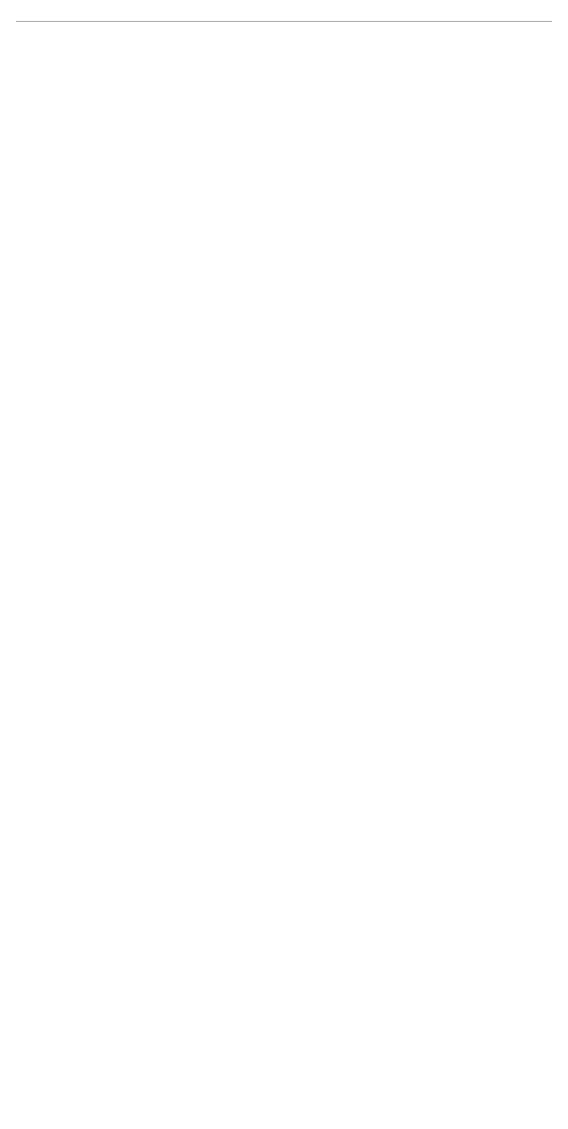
# Model space of a CAD drawing. Header units: millimetres. Extents: x 2163745 to 2518004, y -1043843 to -896215.
# Drawn here: x 2361553 to 2378746, y -1010146 to -974565 of the extents above; entities that cross this region are included whole.
import ezdxf

# ---------------------------------------------------------------- set-up
doc = ezdxf.new("R2010")
doc.units = ezdxf.units.MM
doc.header["$LTSCALE"] = 250
doc.header["$MEASUREMENT"] = 0
doc.layers.get('0').update_dxf_attribs({"lineweight": 20})
doc.layers.get('DEFPOINTS').update_dxf_attribs({"color": 185, "lineweight": 20})
for name, color, linetype in [('BORDER', 3, 'Continuous'), ('CDC.03.BORDER', 3, 'Continuous'), ('CDC.05.STEEL', 4, 'Continuous'), ('CDC.06.TEXT', 2, 'Continuous'), ('CDC.10.HATCH', 9, 'Continuous'), ('CDC.11.NOTE', 8, 'Continuous')]:
    doc.layers.add(name, color=color, linetype=linetype)
doc.layers.add('CDC.02.DIM', color=1, linetype='Continuous', lineweight=18)
doc.styles.add('ARIAL', font='arial.ttf', dxfattribs={"width": 0.85})
doc.styles.add('VnAvantH', font='', dxfattribs={"width": 0.8})
doc.styles.add('vnsimplex', font='vnsimplex.shx', dxfattribs={"width": 0.65})
doc.styles.get('VnAvantH').set_extended_font_data('.VnAvantH')
doc.dimstyles.new('DIM1-25', dxfattribs={"dimscale": 1.2, "dimtxt": 250, "dimasz": 125, "dimexe": 125, "dimexo": 0.06, "dimgap": 100, "dimtad": 1, "dimdec": 0, "dimzin": 0, "dimdsep": 46, "dimtxsty": 'vnsimplex', "dimblk": 'ARCHTICK', "dimcen": 100, "dimdle": 125, "dimclrd": 256, "dimclre": 1, "dimclrt": 2, "dimadec": 0, "dimazin": 0, "dimtfac": 1, "dimtdec": 0, "dimtix": 1, "dimtmove": 2, "dimatfit": 0, "dimfxl": 1, "dimtolj": 1, "dimtzin": 0, "dimarcsym": 0})

# ---------------------------------------------------------------- blocks, each defined once
blk = doc.blocks.new('_ARCHTICK')
at = {"color": 0, "linetype": 'ByBlock', "ltscale": 4, "const_width": 0.15}
blk.add_lwpolyline([(-0.5, -0.5), (0.5, 0.5)], dxfattribs=at)
blk = doc.blocks.new('*D180')
at = {"layer": 'CDC.02.DIM', "color": 1, "lineweight": -2, "transparency": 16777216}
for p, q in [((2364174, -978885), (2364174, -979652)), ((2365774, -978885), (2365774, -979652))]:
    blk.add_line(p, q, dxfattribs=at)
at = {"layer": 'CDC.02.DIM', "lineweight": -2, "transparency": 16777216}
blk.add_line((2364024, -979502), (2365924, -979502), dxfattribs=at)
at = {"layer": 'DEFPOINTS', "color": 0, "transparency": 16777216}
for p in [(2364174, -978885), (2365774, -978885), (2365774, -979502)]:
    blk.add_point(p, dxfattribs=at)
at = {"layer": 'CDC.02.DIM', "lineweight": -2, "transparency": 16777216, "xscale": 149.9999999999999, "yscale": 149.9999999999999, "zscale": 149.9999999999999, "rotation": 180}
blk.add_blockref('_ARCHTICK', (2364174, -979502), dxfattribs=at)
at = {"layer": 'CDC.02.DIM', "lineweight": -2, "transparency": 16777216, "xscale": 149.9999999999999, "yscale": 149.9999999999999, "zscale": 149.9999999999999}
blk.add_blockref('_ARCHTICK', (2365774, -979502), dxfattribs=at)
at = {"layer": 'CDC.02.DIM', "color": 2, "transparency": 16777216, "insert": (2364974, -979232), "char_height": 300, "attachment_point": 5, "style": 'ARIAL'}
blk.add_mtext('\\A1;D', dxfattribs=at)
blk = doc.blocks.new('*D181')
at = {"layer": 'CDC.02.DIM', "color": 1, "lineweight": -2, "transparency": 16777216}
for p, q in [((2369787, -978885), (2369787, -979652)), ((2371387, -978885), (2371387, -979652))]:
    blk.add_line(p, q, dxfattribs=at)
at = {"layer": 'CDC.02.DIM', "lineweight": -2, "transparency": 16777216}
blk.add_line((2369637, -979502), (2371537, -979502), dxfattribs=at)
at = {"layer": 'DEFPOINTS', "color": 0, "transparency": 16777216}
for p in [(2369787, -978885), (2371387, -978885), (2371387, -979502)]:
    blk.add_point(p, dxfattribs=at)
at = {"layer": 'CDC.02.DIM', "lineweight": -2, "transparency": 16777216, "xscale": 149.9999999999999, "yscale": 149.9999999999999, "zscale": 149.9999999999999, "rotation": 180}
blk.add_blockref('_ARCHTICK', (2369787, -979502), dxfattribs=at)
at = {"layer": 'CDC.02.DIM', "lineweight": -2, "transparency": 16777216, "xscale": 149.9999999999999, "yscale": 149.9999999999999, "zscale": 149.9999999999999}
blk.add_blockref('_ARCHTICK', (2371387, -979502), dxfattribs=at)
at = {"layer": 'CDC.02.DIM', "color": 2, "transparency": 16777216, "insert": (2370587, -979232), "char_height": 300, "attachment_point": 5, "style": 'ARIAL'}
blk.add_mtext('\\A1;D', dxfattribs=at)
blk = doc.blocks.new('*D182')
at = {"layer": 'CDC.02.DIM', "color": 1, "lineweight": -2, "transparency": 16777216}
for p, q in [((2365774, -978885), (2365774, -979652)), ((2369787, -978885), (2369787, -979652))]:
    blk.add_line(p, q, dxfattribs=at)
at = {"layer": 'CDC.02.DIM', "lineweight": -2, "transparency": 16777216}
blk.add_line((2365624, -979502), (2369937, -979502), dxfattribs=at)
at = {"layer": 'DEFPOINTS', "color": 0, "transparency": 16777216}
for p in [(2365774, -978885), (2369787, -978885), (2369787, -979502)]:
    blk.add_point(p, dxfattribs=at)
at = {"layer": 'CDC.02.DIM', "lineweight": -2, "transparency": 16777216, "xscale": 149.9999999999999, "yscale": 149.9999999999999, "zscale": 149.9999999999999, "rotation": 180}
blk.add_blockref('_ARCHTICK', (2365774, -979502), dxfattribs=at)
at = {"layer": 'CDC.02.DIM', "lineweight": -2, "transparency": 16777216, "xscale": 149.9999999999999, "yscale": 149.9999999999999, "zscale": 149.9999999999999}
blk.add_blockref('_ARCHTICK', (2369787, -979502), dxfattribs=at)
at = {"layer": 'CDC.02.DIM', "color": 2, "transparency": 16777216, "insert": (2367781, -979229), "char_height": 300, "attachment_point": 5, "style": 'ARIAL'}
blk.add_mtext('\\A1;Lo-2D', dxfattribs=at)
blk = doc.blocks.new('*D183')
at = {"layer": 'CDC.02.DIM', "color": 1, "lineweight": -2, "transparency": 16777216}
for p, q in [((2364174, -978885), (2364174, -980411)), ((2371387, -978885), (2371387, -980411))]:
    blk.add_line(p, q, dxfattribs=at)
at = {"layer": 'CDC.02.DIM', "lineweight": -2, "transparency": 16777216}
blk.add_line((2364024, -980261), (2371537, -980261), dxfattribs=at)
at = {"layer": 'DEFPOINTS', "color": 0, "transparency": 16777216}
for p in [(2364174, -978885), (2371387, -978885), (2371387, -980261)]:
    blk.add_point(p, dxfattribs=at)
at = {"layer": 'CDC.02.DIM', "lineweight": -2, "transparency": 16777216, "xscale": 149.9999999999999, "yscale": 149.9999999999999, "zscale": 149.9999999999999, "rotation": 180}
blk.add_blockref('_ARCHTICK', (2364174, -980261), dxfattribs=at)
at = {"layer": 'CDC.02.DIM', "lineweight": -2, "transparency": 16777216, "xscale": 149.9999999999999, "yscale": 149.9999999999999, "zscale": 149.9999999999999}
blk.add_blockref('_ARCHTICK', (2371387, -980261), dxfattribs=at)
at = {"layer": 'CDC.02.DIM', "color": 2, "transparency": 16777216, "insert": (2367781, -979989), "char_height": 300, "attachment_point": 5, "style": 'ARIAL'}
blk.add_mtext('\\A1;Lo', dxfattribs=at)
blk = doc.blocks.new('*D184')
at = {"layer": 'CDC.02.DIM', "color": 1, "lineweight": -2, "transparency": 16777216}
for p, q in [((2363663, -976999), (2362873, -976999)), ((2363663, -978350), (2362873, -978350))]:
    blk.add_line(p, q, dxfattribs=at)
at = {"layer": 'CDC.02.DIM', "lineweight": -2, "transparency": 16777216}
blk.add_line((2363023, -976849), (2363023, -978500), dxfattribs=at)
at = {"layer": 'DEFPOINTS', "color": 0, "transparency": 16777216}
for p in [(2363663, -976999), (2363023, -978350), (2363663, -978350)]:
    blk.add_point(p, dxfattribs=at)
at = {"layer": 'CDC.02.DIM', "lineweight": -2, "transparency": 16777216, "xscale": 149.9999999999999, "yscale": 149.9999999999999, "zscale": 149.9999999999999}
for p, rotation in [((2363023, -976999), 90), ((2363023, -978350), 270)]:
    blk.add_blockref('_ARCHTICK', p, dxfattribs=dict(at, rotation=rotation))
at = {"layer": 'CDC.02.DIM', "color": 2, "transparency": 16777216, "insert": (2362748, -977674), "char_height": 300, "attachment_point": 5, "rotation": 90, "style": 'ARIAL'}
blk.add_mtext('\\A1;D/3', dxfattribs=at)
blk = doc.blocks.new('*D188')
at = {"layer": 'CDC.02.DIM', "lineweight": -2, "transparency": 16777216}
blk.add_line((2363865, -984746), (2363865, -982356), dxfattribs=at)
at = {"layer": 'CDC.02.DIM', "color": 1, "lineweight": -2, "transparency": 16777216}
for p, q in [((2365079, -982506), (2363715, -982506)), ((2365079, -984596), (2363715, -984596))]:
    blk.add_line(p, q, dxfattribs=at)
at = {"layer": 'DEFPOINTS', "color": 0, "transparency": 16777216}
for p in [(2363865, -982506), (2365079, -982506), (2365079, -984596)]:
    blk.add_point(p, dxfattribs=at)
at = {"layer": 'CDC.02.DIM', "lineweight": -2, "transparency": 16777216, "xscale": 149.9999999999999, "yscale": 149.9999999999999, "zscale": 149.9999999999999}
for p, rotation in [((2363865, -982506), 90), ((2363865, -984596), 270)]:
    blk.add_blockref('_ARCHTICK', p, dxfattribs=dict(at, rotation=rotation))
at = {"layer": 'CDC.02.DIM', "color": 2, "transparency": 16777216, "insert": (2363557, -983551), "char_height": 300, "attachment_point": 5, "rotation": 90, "style": 'ARIAL'}
blk.add_mtext('\\A1;H DẦM', dxfattribs=at)
blk = doc.blocks.new('*D189')
at = {"layer": 'CDC.02.DIM', "color": 1, "lineweight": -2, "transparency": 16777216}
for p, q in [((2365079, -983334), (2364426, -983334)), ((2365079, -983769), (2364426, -983769))]:
    blk.add_line(p, q, dxfattribs=at)
at = {"layer": 'CDC.02.DIM', "lineweight": -2, "transparency": 16777216}
for p, q in [((2364576, -983334), (2364576, -983184)), ((2364576, -983334), (2364576, -983769)), ((2364576, -983769), (2364576, -983919))]:
    blk.add_line(p, q, dxfattribs=at)
at = {"layer": 'DEFPOINTS', "color": 0, "transparency": 16777216}
for p in [(2365079, -983334), (2364576, -983769), (2365079, -983769)]:
    blk.add_point(p, dxfattribs=at)
at = {"layer": 'CDC.02.DIM', "lineweight": -2, "transparency": 16777216, "xscale": 149.9999999999999, "yscale": 149.9999999999999, "zscale": 149.9999999999999}
for p, rotation in [((2364576, -983334), 270), ((2364576, -983769), 90)]:
    blk.add_blockref('_ARCHTICK', p, dxfattribs=dict(at, rotation=rotation))
at = {"layer": 'CDC.02.DIM', "color": 2, "transparency": 16777216, "insert": (2364306, -983551), "char_height": 300, "attachment_point": 5, "rotation": 90, "style": 'ARIAL'}
blk.add_mtext('\\A1;R', dxfattribs=at)
blk = doc.blocks.new('*D190')
at = {"layer": 'CDC.02.DIM', "lineweight": -2, "transparency": 16777216}
for p, q in [((2364576, -982506), (2364576, -982356)), ((2364576, -983334), (2364576, -982506)), ((2364576, -983334), (2364576, -983484))]:
    blk.add_line(p, q, dxfattribs=at)
at = {"layer": 'CDC.02.DIM', "color": 1, "lineweight": -2, "transparency": 16777216}
for p, q in [((2365079, -982506), (2364426, -982506)), ((2365079, -983334), (2364426, -983334))]:
    blk.add_line(p, q, dxfattribs=at)
at = {"layer": 'DEFPOINTS', "color": 0, "transparency": 16777216}
for p in [(2364576, -982506), (2365079, -982506), (2365079, -983334)]:
    blk.add_point(p, dxfattribs=at)
at = {"layer": 'CDC.02.DIM', "lineweight": -2, "transparency": 16777216, "xscale": 149.9999999999999, "yscale": 149.9999999999999, "zscale": 149.9999999999999}
for p, rotation in [((2364576, -982506), 270), ((2364576, -983334), 90)]:
    blk.add_blockref('_ARCHTICK', p, dxfattribs=dict(at, rotation=rotation))
at = {"layer": 'CDC.02.DIM', "color": 2, "transparency": 16777216, "insert": (2364303, -981863), "char_height": 300, "attachment_point": 5, "rotation": 90, "style": 'ARIAL'}
blk.add_mtext('\\A1;{\\fSymbol|b0|i0|c2|p18;³}200', dxfattribs=at)
blk = doc.blocks.new('*D191')
at = {"layer": 'CDC.02.DIM', "lineweight": -2, "transparency": 16777216}
for p, q in [((2363023, -976699), (2363023, -976549)), ((2363023, -976999), (2363023, -976699)), ((2363023, -976999), (2363023, -977149))]:
    blk.add_line(p, q, dxfattribs=at)
at = {"layer": 'CDC.02.DIM', "color": 1, "lineweight": -2, "transparency": 16777216}
for p, q in [((2363663, -976699), (2362873, -976699)), ((2363663, -976999), (2362873, -976999))]:
    blk.add_line(p, q, dxfattribs=at)
at = {"layer": 'DEFPOINTS', "color": 0, "transparency": 16777216}
for p in [(2363023, -976699), (2363663, -976699), (2363663, -976999)]:
    blk.add_point(p, dxfattribs=at)
at = {"layer": 'CDC.02.DIM', "lineweight": -2, "transparency": 16777216, "xscale": 149.9999999999999, "yscale": 149.9999999999999, "zscale": 149.9999999999999}
for p, rotation in [((2363023, -976699), 270), ((2363023, -976999), 90)]:
    blk.add_blockref('_ARCHTICK', p, dxfattribs=dict(at, rotation=rotation))
at = {"layer": 'CDC.02.DIM', "color": 2, "transparency": 16777216, "insert": (2362750, -975964), "char_height": 300, "attachment_point": 5, "rotation": 90, "style": 'ARIAL'}
blk.add_mtext('\\A1;{\\fSymbol|b0|i0|c2|p18;³}200', dxfattribs=at)
blk = doc.blocks.new('*D192')
at = {"layer": 'CDC.02.DIM', "color": 1, "lineweight": -2, "transparency": 16777216}
for p, q in [((2365079, -983769), (2364426, -983769)), ((2365079, -984596), (2364426, -984596))]:
    blk.add_line(p, q, dxfattribs=at)
at = {"layer": 'CDC.02.DIM', "lineweight": -2, "transparency": 16777216}
for p, q in [((2364576, -983769), (2364576, -983619)), ((2364576, -983769), (2364576, -984596)), ((2364576, -984596), (2364576, -984746))]:
    blk.add_line(p, q, dxfattribs=at)
at = {"layer": 'DEFPOINTS', "color": 0, "transparency": 16777216}
for p in [(2365079, -983769), (2364576, -984596), (2365079, -984596)]:
    blk.add_point(p, dxfattribs=at)
at = {"layer": 'CDC.02.DIM', "lineweight": -2, "transparency": 16777216, "xscale": 149.9999999999999, "yscale": 149.9999999999999, "zscale": 149.9999999999999}
for p, rotation in [((2364576, -983769), 270), ((2364576, -984596), 90)]:
    blk.add_blockref('_ARCHTICK', p, dxfattribs=dict(at, rotation=rotation))
at = {"layer": 'CDC.02.DIM', "color": 2, "transparency": 16777216, "insert": (2364303, -985191), "char_height": 300, "attachment_point": 5, "rotation": 90, "style": 'ARIAL'}
blk.add_mtext('\\A1;{\\fSymbol|b0|i0|c2|p18;³}200', dxfattribs=at)
blk = doc.blocks.new('*D193')
at = {"layer": 'CDC.02.DIM', "color": 1, "lineweight": -2, "transparency": 16777216}
for p, q in [((2363663, -978350), (2362873, -978350)), ((2363663, -978650), (2362873, -978650))]:
    blk.add_line(p, q, dxfattribs=at)
at = {"layer": 'CDC.02.DIM', "lineweight": -2, "transparency": 16777216}
for p, q in [((2363023, -978350), (2363023, -978200)), ((2363023, -978350), (2363023, -978650)), ((2363023, -978650), (2363023, -978800))]:
    blk.add_line(p, q, dxfattribs=at)
at = {"layer": 'DEFPOINTS', "color": 0, "transparency": 16777216}
for p in [(2363663, -978350), (2363023, -978650), (2363663, -978650)]:
    blk.add_point(p, dxfattribs=at)
at = {"layer": 'CDC.02.DIM', "lineweight": -2, "transparency": 16777216, "xscale": 149.9999999999999, "yscale": 149.9999999999999, "zscale": 149.9999999999999}
for p, rotation in [((2363023, -978350), 270), ((2363023, -978650), 90)]:
    blk.add_blockref('_ARCHTICK', p, dxfattribs=dict(at, rotation=rotation))
at = {"layer": 'CDC.02.DIM', "color": 2, "transparency": 16777216, "insert": (2362750, -979209), "char_height": 300, "attachment_point": 5, "rotation": 90, "style": 'ARIAL'}
blk.add_mtext('\\A1;{\\fSymbol|b0|i0|c2|p18;³}200', dxfattribs=at)

msp = doc.modelspace()

# ---------------------------------------------------------------- hatches: boundary and pattern name
at = {"layer": 'CDC.10.HATCH'}
h = msp.add_hatch(dxfattribs=at)
h.set_pattern_fill('BT-01', color=256, scale=50, style=0, pattern_type=2)
h.set_pattern_definition([(50, (-56792260.67, 1451937.92), (358.6300913, -31.3760675), [37.5, -412.5]), (355, (-56792260.67, 1451937.92), (-69.3756668, 376.0960669), [30, -330]), (100.4514, (-56792230.78, 1451935.3), (289.2546909, 344.719771), [31.870095, -350.571056]), (46.1842, (-56792260.67, 1452037.9), (533.6205243, -82.759507), [56.25, -618.75]), (96.6356, (-56792216.2, 1452031), (467.331353, 487.0589355), [47.805144, -525.8565]), (351.1842, (-56792260.67, 1452037.9), (467.3309726, 487.0593005), [45, -495]), (21, (-56792210.67, 1452012.92), (298.453526, -201.3094453), [37.5, -412.5]), (326, (-56792210.67, 1452012.92), (121.657666, 362.5750225), [30, -330]), (71.4514, (-56792185.8, 1451996.14), (420.1113143, 161.2652484), [31.870095, -350.571056]), (37.5, (-56792260.67, 1451937.92), (6.07992766, 166.44692692), [0, -326, 0, -335, 0, -331.25]), (7.5, (-56792260.67, 1451937.92), (131.5347687, 197.20585594), [0, -191, 0, -318.5, 0, -126.25]), (327.5, (-56792372.17, 1451937.92), (266.9112181, -11.27743587), [0, -125, 0, -390, 0, -517.5]), (317.5, (-56792422.17, 1451937.92), (291.5930847, 50.0524912), [0, -162.5, 0, -259, 0, -367.5]), (45, (-56792260.67, 1451937.92), (-150.260191, 150.260191), []), (45, (-56792260.67, 1451999.17), (-150.260191, 150.260191), [])])
h.paths.add_polyline_path([(2371387.3, -976699), (2364173.9, -976699.1), (2364173.9, -978649.8), (2371387.3, -978649.7)])
h.paths.add_polyline_path([(2365773.9, -978349.8), (2369787.3, -978349.8)], flags=16)
h.paths.add_polyline_path([(2367480.9, -977873.2), (2368006.6, -977873.2), (2368006.6, -977348.2), (2367480.9, -977348.2)], flags=16)
h.paths.add_polyline_path([(2370338.3, -977873.2), (2370785.3, -977873.2), (2370785.3, -977348.2), (2370338.3, -977348.2)], flags=16)
h.paths.add_polyline_path([(2364762.5, -977873.2), (2365209.5, -977873.2), (2365209.5, -977348.2), (2364762.5, -977348.2)], flags=16)

# ---------------------------------------------------------------- linework, layer by layer
at = {"layer": 'BORDER', "color": 6, "ltscale": 2}
msp.add_lwpolyline([(2175289.6, -974565.3), (2518003.6, -974565.3), (2518003.6, -1043842.6), (2175289.6, -1043842.6)], close=True, dxfattribs=at)
at = {"layer": 'CDC.03.BORDER'}
for p, q in [((2367016, -982506.3), (2365913.9, -982506.3)), ((2371717.6, -982506.3), (2367016, -982506.3)), ((2367016, -984596.2), (2365913.9, -984596.2)), ((2371717.6, -984596.2), (2367016, -984596.2))]:
    msp.add_line(p, q, dxfattribs=at)
for points in [[(2364173.9, -976699.1), (2371387.3, -976699), (2371387.3, -978649.7), (2364173.9, -978649.8)], [(2365773.9, -976999.1), (2369787.3, -976999.1), (2369787.3, -978349.8), (2365773.9, -978349.8)]]:
    msp.add_lwpolyline(points, close=True, dxfattribs=at)
for points in [[(2365913.9, -984728.8), (2365913.9, -983605.9), (2365691.4, -983605.9), (2366136.4, -983383.3), (2365913.9, -983383.3), (2365913.9, -982343.3)], [(2371717.6, -984892.9), (2371717.6, -983570.6), (2371495.1, -983570.6), (2371940.1, -983348.1), (2371717.6, -983348.1), (2371717.6, -982343.3)]]:
    msp.add_lwpolyline(points, dxfattribs=at)
msp.add_circle((2368020, -983551.3), 217.3, dxfattribs=at)
at = {"layer": 'CDC.05.STEEL'}
for p, q in [((2367660, -984506.2), (2367660, -982596.3)), ((2368380, -984506.2), (2368380, -982596.3)), ((2369370, -983191.3), (2366670, -983191.3)), ((2369370, -983911.3), (2366670, -983911.3))]:
    msp.add_line(p, q, dxfattribs=at)
at = {"layer": 'CDC.05.STEEL', "ltscale": 10}
msp.add_line((2371717.6, -984506.2), (2365913.9, -984506.2), dxfattribs=at)
msp.add_lwpolyline([(2371717.6, -982596.3), (2365913.9, -982596.3)], dxfattribs=at)
at = {"layer": 'CDC.05.STEEL'}
for points in [[(2368020, -984009.8), (2366670, -983059.3)], [(2368020, -983092.7), (2366670, -984043.2)], [(2368020, -984009.8), (2369370, -983059.3)], [(2368020, -983092.7), (2369370, -984043.2)]]:
    msp.add_lwpolyline(points, dxfattribs=at)
at = {"layer": 'CDC.11.NOTE'}
for points in [[(2370525.8, -982014.3), (2368920.9, -982014.3), (2368450.3, -983395.7)], [(2369034.6, -983191.3), (2369294.2, -983547.5), (2368998.5, -983911.3), (2369294.2, -983547.5), (2371355.4, -983547.5)]]:
    msp.add_lwpolyline(points, dxfattribs=at)

# ---------------------------------------------------------------- texts
at = {"layer": 'CDC.03.BORDER', "color": 2, "style": 'VnAvantH'}
for s, p in [('b', (2364850, -977785.7)), ('a', (2367568.4, -977785.7)), ('b', (2370425.8, -977785.7))]:
    msp.add_text(s, height=350, dxfattribs=at).set_placement(p)
at = {"layer": 'CDC.06.TEXT', "style": 'ARIAL'}
for s, width, p in [('A - VÙNG ĐƯỢC PHÉP', 0.75, (2372375.4, -976953.1)), ('B - VÙNG KHÔNG ĐƯỢC PHÉP', 0.75, (2372375.4, -977679.2)), ('D - KHOẢNG CÁCH TỪ MÉP VÙNG ĐƯỢC PHÉP ', 0.75, (2372375.4, -978444.4)), ('ĐẾN MÉP VÙNG KHÔNG ĐƯỢC PHÉP', 0.75, (2372375.4, -979126.7)), ('THÉP CHÉO', 0.7, (2369067.7, -981942.4)), ('THÉP NGANG', 0.7, (2369662.3, -983513.8))]:
    msp.add_text(s, height=250, dxfattribs=dict(at, width=width)).set_placement(p)

# ---------------------------------------------------------------- dimensions: what is measured, and where the dimension line sits
at = {"layer": 'CDC.02.DIM'}
for base, p1, p2, angle, picture, middle in [((2363022.9, -976699.1), (2363662.6, -976999.1), (2363662.6, -976699.1), 270, '*D191', (2362749.7, -975963.8)), ((2363022.9, -978649.8), (2363662.6, -978349.8), (2363662.6, -978649.8), 90, '*D193', (2362749.7, -979209.3)), ((2364575.7, -982506.3), (2365079.1, -983334), (2365079.1, -982506.3), 90, '*D190', (2364302.5, -981863)), ((2364575.7, -984596.2), (2365079.1, -983768.6), (2365079.1, -984596.2), 270, '*D192', (2364302.5, -985190.8))]:
    dim = msp.add_linear_dim(base=base, p1=p1, p2=p2, angle=angle, text='{\\fSymbol|b0|i0|c2|p18;³}200', dimstyle='DIM1-25', override={"dimtxsty": 'ARIAL'}, dxfattribs=at)
    dim.commit()
    dim.dimension.update_dxf_attribs({"geometry": picture, "text_midpoint": middle, "dimtype": 160})
for base, p1, p2, text, picture, middle in [((2363022.9, -978349.8), (2363662.6, -976999.1), (2363662.6, -978349.8), 'D/3', '*D184', (2362747.6, -977674.5)), ((2363865.2, -982506.3), (2365079.1, -984596.2), (2365079.1, -982506.3), 'H DẦM', '*D188', (2363557.4, -983551.3)), ((2364575.7, -983768.6), (2365079.1, -983334), (2365079.1, -983768.6), 'R', '*D189', (2364305.7, -983551.3))]:
    dim = msp.add_linear_dim(base=base, p1=p1, p2=p2, angle=90, text=text, dimstyle='DIM1-25', override={"dimtxsty": 'ARIAL'}, dxfattribs=at)
    dim.commit()
    dim.dimension.update_dxf_attribs({"geometry": picture, "text_midpoint": middle})
for base, p1, p2, text, picture, middle in [((2371387.3, -980261.1), (2364173.9, -978884.6), (2371387.3, -978884.5), 'Lo', '*D183', (2367780.6, -979988.6)), ((2365773.9, -979502.5), (2364173.9, -978884.6), (2365773.9, -978884.6), 'D', '*D180', (2364973.9, -979232.5)), ((2369787.3, -979502.5), (2365773.9, -978884.6), (2369787.3, -978884.6), 'Lo-2D', '*D182', (2367780.6, -979229.4)), ((2371387.3, -979502.4), (2369787.3, -978884.6), (2371387.3, -978884.5), 'D', '*D181', (2370587.3, -979232.4))]:
    dim = msp.add_linear_dim(base=base, p1=p1, p2=p2, text=text, dimstyle='DIM1-25', override={"dimtxsty": 'ARIAL'}, dxfattribs=at)
    dim.commit()
    dim.dimension.update_dxf_attribs({"geometry": picture, "text_midpoint": middle})

# ---------------------------------------------------------------- next in the draw order: wipeouts: each hides what was drawn before it
at = {"color": 6, "ltscale": 2}
msp.add_wipeout([(2175289.6, -974565.3), (2518003.6, -974565.3), (2518003.6, -1043842.6), (2175289.6, -1043842.6)], dxfattribs=at).dxf.layer = 'BORDER'

doc.saveas('drawing.dxf')
